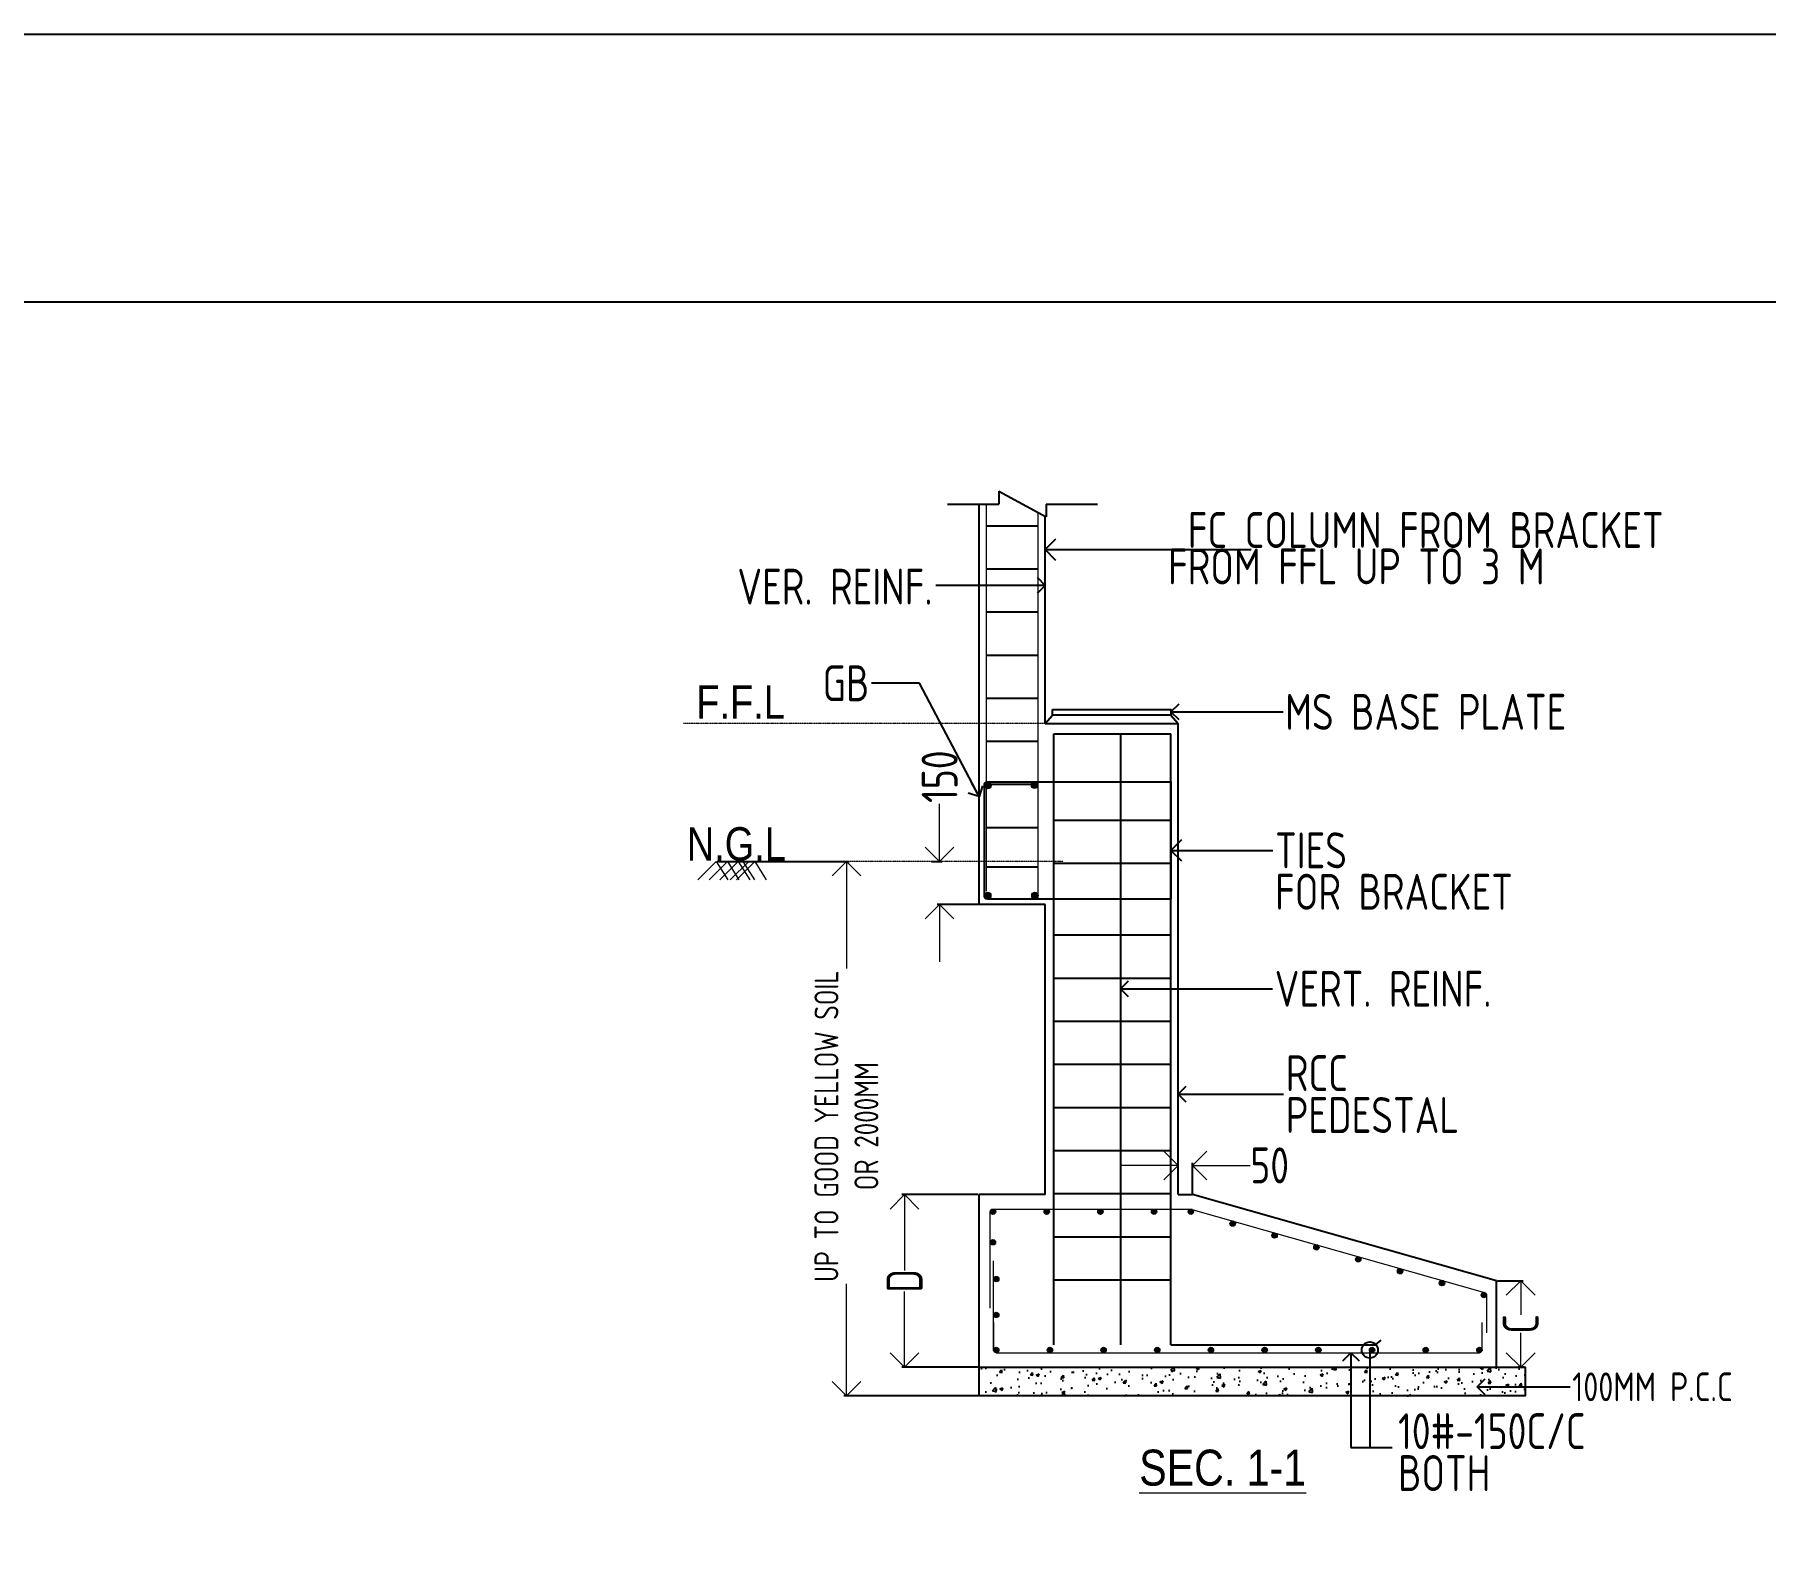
# Model space of a CAD drawing. Header units: millimetres. Extents: x 3470347 to 5996549, y -3470518 to 17149644.
# Drawn here: x 4268668 to 4280713, y 7074931 to 7085440 of the extents above; entities that cross this region are included whole.
import ezdxf
from ezdxf.enums import TextEntityAlignment as Align

# ---------------------------------------------------------------- set-up
doc = ezdxf.new("R2010")
doc.units = ezdxf.units.MM
doc.header["$MEASUREMENT"] = 0
doc.header["$PDMODE"] = 35
doc.header["$PDSIZE"] = -5
doc.linetypes.add('HIDDEN', pattern=[0.375, 0.25, -0.125])
doc.layers.get('0').update_dxf_attribs({"linetype": 'CONTINUOUS', "lineweight": 25})
doc.layers.get('DEFPOINTS').update_dxf_attribs({"linetype": 'CONTINUOUS', "lineweight": 25})
for name, color, linetype, lineweight in [('PV_TEXT_ROMANS', 7, 'CONTINUOUS', 0), ('rDIMension', 1, 'CONTINUOUS', 18), ('rPCC DASH', 9, 'HIDDEN', 15), ('rRCC 1', 3, 'CONTINUOUS', 25), ('rRCC 2', 40, 'CONTINUOUS', 15), ('rREINF 1', 1, 'CONTINUOUS', 25), ('SHEET', 7, 'CONTINUOUS', 15), ('TEXT3', 7, 'CONTINUOUS', 30)]:
    doc.layers.add(name, color=color, linetype=linetype, lineweight=lineweight)
doc.layers.add('S&T_HATCH', color=7, linetype='CONTINUOUS')
doc.styles.add('DIM', font='geniso.shx', dxfattribs={"width": 0.85})
doc.styles.add('J.P', font='ARIALN.TTF')
doc.styles.add('ROMANS', font='', dxfattribs={"width": 0.8})
doc.styles.get('ROMANS').set_extended_font_data('AR CENA')
doc.dimstyles.new('ST-150', dxfattribs={"dimscale": 75, "dimtxt": 3, "dimasz": 2, "dimexe": 0.18, "dimexo": 0.0625, "dimgap": 0.2, "dimtad": 0, "dimdec": 0, "dimlfac": 2, "dimzin": 0, "dimdsep": 46, "dimtxsty": 'DIM', "dimblk": 'OPEN90', "dimcen": 0.09, "dimclrd": 256, "dimclrt": 7, "dimadec": 0, "dimazin": 0, "dimtfac": 1, "dimtdec": 0, "dimtofl": 0, "dimtmove": 0, "dimatfit": 3, "dimldrblk": 'OPEN90', "dimfxl": 1, "dimtolj": 1, "dimtzin": 0, "dimlwd": -1, "dimarcsym": 0})
doc.dimstyles.new('ST-50', dxfattribs={"dimscale": 100, "dimtxt": 2.5, "dimasz": 2, "dimexe": 0.18, "dimexo": 0.0625, "dimgap": 0.2, "dimtad": 0, "dimdec": 0, "dimlfac": 0.5, "dimzin": 0, "dimdsep": 46, "dimtxsty": 'DIM', "dimblk": 'OPEN90', "dimcen": 0.09, "dimclrd": 256, "dimclrt": 7, "dimadec": 0, "dimazin": 0, "dimtfac": 1, "dimtdec": 0, "dimtofl": 0, "dimtmove": 0, "dimatfit": 3, "dimldrblk": 'OPEN90', "dimfxl": 1, "dimtolj": 1, "dimtzin": 0, "dimlwd": -1, "dimarcsym": 0})

# ---------------------------------------------------------------- blocks, each defined once
blk = doc.blocks.new('_Open90')
at = {"color": 0, "linetype": 'ByBlock', "lineweight": -2}
for p, q in [((0, 0), (-1, 0)), ((-0.5, 0.5), (0, 0)), ((0, 0), (-0.5, -0.5))]:
    blk.add_line(p, q, dxfattribs=at)
blk = doc.blocks.new('*D209')
at = {"layer": 'DEFPOINTS', "color": 0}
for p in [(4273411.999202084, 7079684.863512875), (4274317.515984396, 7079684.863512875), (4275241.09829006, 7075965.501295066)]:
    blk.add_point(p, dxfattribs=at)
at = {"layer": 'rDIMension', "color": 0, "lineweight": -2}
for p, q in [((4273418.249202084, 7079684.863512875), (4274335.515984396, 7079684.863512875)), ((4275234.84829006, 7075965.501295066), (4274299.515984396, 7075965.501295066))]:
    blk.add_line(p, q, dxfattribs=at)
at = {"layer": 'rDIMension'}
for p, q in [((4274317.515984396, 7079484.863512875), (4274317.515984396, 7078938.589959422)), ((4274317.515984396, 7076165.501295066), (4274317.515984396, 7076745.245859422))]:
    blk.add_line(p, q, dxfattribs=at)
at = {"layer": 'rDIMension', "xscale": 200, "yscale": 200, "zscale": 200}
for p, rotation in [((4274317.515984396, 7079684.863512875), 90), ((4274317.515984396, 7075965.501295066), 270)]:
    blk.add_blockref('_Open90', p, dxfattribs=dict(at, rotation=rotation))
at = {"layer": 'rDIMension', "color": 7, "insert": (4274317.515984396, 7077841.917909422), "char_height": 250, "attachment_point": 5, "rotation": 90, "style": 'DIM'}
blk.add_mtext('\\A1;{\\H0.66667x;UP TO GOOD YELLOW SOIL\\POR 2000MM}', dxfattribs=at)
blk = doc.blocks.new('*D210')
at = {"layer": 'DEFPOINTS', "color": 0}
for p in [(4274903.666049158, 7079684.863512875), (4274965.945671493, 7079384.863512874), (4275241.09829006, 7079384.863512874)]:
    blk.add_point(p, dxfattribs=at)
at = {"layer": 'rDIMension'}
for p, q in [((4274965.945671493, 7079884.863512875), (4274965.945671493, 7080084.863512875)), ((4274965.945671493, 7079184.863512874), (4274965.945671493, 7078984.863512874))]:
    blk.add_line(p, q, dxfattribs=at)
at = {"layer": 'rDIMension', "color": 0, "lineweight": -2}
for p, q in [((4274909.916049158, 7079684.863512875), (4274983.945671493, 7079684.863512875)), ((4275234.84829006, 7079384.863512874), (4274947.945671493, 7079384.863512874))]:
    blk.add_line(p, q, dxfattribs=at)
at = {"layer": 'rDIMension', "xscale": 200, "yscale": 200, "zscale": 200}
for p, rotation in [((4274965.945671493, 7079684.863512875), 270), ((4274965.945671493, 7079384.863512874), 90)]:
    blk.add_blockref('_Open90', p, dxfattribs=dict(at, rotation=rotation))
at = {"layer": 'rDIMension', "color": 7, "insert": (4274965.945671493, 7080274.947174292), "char_height": 250, "attachment_point": 5, "rotation": 90, "style": 'DIM'}
blk.add_mtext('\\A1;150', dxfattribs=at)
blk = doc.blocks.new('*D211')
at = {"layer": 'DEFPOINTS', "color": 0}
for p in [(4278841.09829006, 7076765.501295066), (4279009.781378175, 7076765.501295066), (4279041.09829006, 7076165.501295066)]:
    blk.add_point(p, dxfattribs=at)
at = {"layer": 'rDIMension', "color": 0, "lineweight": -2}
for p, q in [((4278847.34829006, 7076765.501295066), (4279027.781378175, 7076765.501295066)), ((4279034.84829006, 7076165.501295066), (4278991.781378175, 7076165.501295066))]:
    blk.add_line(p, q, dxfattribs=at)
at = {"layer": 'rDIMension'}
for p, q in [((4279009.781378175, 7076565.501295066), (4279009.781378175, 7076528.001295066)), ((4279009.781378175, 7076365.501295066), (4279009.781378175, 7076403.001295066))]:
    blk.add_line(p, q, dxfattribs=at)
at = {"layer": 'rDIMension', "xscale": 200, "yscale": 200, "zscale": 200}
for p, rotation in [((4279009.781378175, 7076765.501295066), 90), ((4279009.781378175, 7076165.501295066), 270)]:
    blk.add_blockref('_Open90', p, dxfattribs=dict(at, rotation=rotation))
at = {"layer": 'rDIMension', "color": 7, "insert": (4279009.781378175, 7076465.501295066), "char_height": 250, "attachment_point": 5, "rotation": 90, "style": 'DIM'}
blk.add_mtext('\\A1;C', dxfattribs=at)
blk = doc.blocks.new('*D212')
at = {"layer": 'DEFPOINTS', "color": 0}
for p in [(4274721.890774632, 7077365.501295066), (4275241.09829006, 7077365.501295066), (4275241.09829006, 7076165.501295066)]:
    blk.add_point(p, dxfattribs=at)
at = {"layer": 'rDIMension', "color": 0, "lineweight": -2}
for p, q in [((4275234.84829006, 7077365.501295066), (4274703.890774632, 7077365.501295066)), ((4275234.84829006, 7076165.501295066), (4274703.890774632, 7076165.501295066))]:
    blk.add_line(p, q, dxfattribs=at)
at = {"layer": 'rDIMension'}
for p, q in [((4274721.890774632, 7077165.501295066), (4274721.890774632, 7076838.626295066)), ((4274721.890774632, 7076365.501295066), (4274721.890774632, 7076692.376295066))]:
    blk.add_line(p, q, dxfattribs=at)
at = {"layer": 'rDIMension', "xscale": 200, "yscale": 200, "zscale": 200}
for p, rotation in [((4274721.890774632, 7077365.501295066), 90), ((4274721.890774632, 7076165.501295066), 270)]:
    blk.add_blockref('_Open90', p, dxfattribs=dict(at, rotation=rotation))
at = {"layer": 'rDIMension', "color": 7, "insert": (4274721.890774632, 7076765.501295066), "char_height": 250, "attachment_point": 5, "rotation": 90, "style": 'DIM'}
blk.add_mtext('\\A1;D', dxfattribs=at)
blk = doc.blocks.new('*D215')
at = {"layer": 'DEFPOINTS', "color": 0}
for p in [(4276726.09829006, 7077569.311266204), (4276626.09829006, 7077365.501295071), (4276726.09829006, 7077365.501295071)]:
    blk.add_point(p, dxfattribs=at)
at = {"layer": 'rDIMension'}
for p, q in [((4276426.09829006, 7077569.311266204), (4276226.09829006, 7077569.311266204)), ((4276926.09829006, 7077569.311266204), (4277126.09829006, 7077569.311266204))]:
    blk.add_line(p, q, dxfattribs=at)
at = {"layer": 'rDIMension', "color": 0, "lineweight": -2}
for p, q in [((4276626.09829006, 7077371.751295071), (4276626.09829006, 7077587.311266204)), ((4276726.09829006, 7077371.751295071), (4276726.09829006, 7077587.311266204))]:
    blk.add_line(p, q, dxfattribs=at)
at = {"layer": 'rDIMension', "xscale": 200, "yscale": 200, "zscale": 200}
blk.add_blockref('_Open90', (4276626.09829006, 7077569.311266204), dxfattribs=at)
at = {"layer": 'rDIMension', "xscale": 200, "yscale": 200, "zscale": 200, "rotation": 180}
blk.add_blockref('_Open90', (4276726.09829006, 7077569.311266204), dxfattribs=at)
at = {"layer": 'rDIMension', "color": 7, "insert": (4277263.056951477, 7077569.311266204), "char_height": 250, "attachment_point": 5, "style": 'DIM'}
blk.add_mtext('\\A1;50', dxfattribs=at)

msp = doc.modelspace()

# ---------------------------------------------------------------- hatches: boundary and pattern name
at = {"layer": 'rRCC 2'}
h = msp.add_hatch(color=256, dxfattribs=at)
h.dxf.hatch_style = 1
h.paths.add_polyline_path([(4275279.658469589, 7080212.135369164, -1), (4275324.843219625, 7080212.048894053, -1)])
h = msp.add_hatch(color=256, dxfattribs=at)
h.dxf.hatch_style = 1
h.paths.add_polyline_path([(4275604.298593882, 7080215.049530122, -1), (4275649.483343916, 7080214.963055013, -1)])
h = msp.add_hatch(color=256, dxfattribs=at)
h.dxf.hatch_style = 1
h.paths.add_polyline_path([(4275278.208509328, 7079447.929867784, -1), (4275323.393259363, 7079447.843392673, -1)])
h = msp.add_hatch(color=256, dxfattribs=at)
h.dxf.hatch_style = 1
h.paths.add_polyline_path([(4275606.726055446, 7079447.37034888, -1), (4275651.910805481, 7079447.283873769, -1)])
h = msp.add_hatch(color=256, dxfattribs=at)
h.dxf.hatch_style = 1
edge = h.paths.add_edge_path()
edge.add_arc((4275337.463595628, 7077246.800515126), 18.70077993899758, 0, 360)
h = msp.add_hatch(color=256, dxfattribs=at)
h.dxf.hatch_style = 1
edge = h.paths.add_edge_path()
edge.add_arc((4275711.08564453, 7077246.800515126), 18.70077993899758, 0, 360)
h = msp.add_hatch(color=256, dxfattribs=at)
h.dxf.hatch_style = 1
edge = h.paths.add_edge_path()
edge.add_arc((4276084.707693432, 7077246.800515126), 18.70077993899758, 0, 360)
h = msp.add_hatch(color=256, dxfattribs=at)
h.dxf.hatch_style = 1
edge = h.paths.add_edge_path()
edge.add_arc((4276458.329742335, 7077246.800515126), 18.70077993899758, 0, 360)
h = msp.add_hatch(color=256, dxfattribs=at)
h.dxf.hatch_style = 1
edge = h.paths.add_edge_path()
edge.add_arc((4276714.056279004, 7077246.800515126), 18.70077993899758, 0, 360)
h = msp.add_hatch(color=256, dxfattribs=at)
h.dxf.hatch_style = 1
edge = h.paths.add_edge_path()
edge.add_arc((4277005.386538404, 7077163.966900625), 18.70077993899758, 0, 360)
h = msp.add_hatch(color=256, dxfattribs=at)
h.dxf.hatch_style = 1
edge = h.paths.add_edge_path()
edge.add_arc((4275337.203110292, 7077034.205207355), 18.70077993899758, 0, 360)
h = msp.add_hatch(color=256, dxfattribs=at)
h.dxf.hatch_style = 1
edge = h.paths.add_edge_path()
edge.add_arc((4277296.716797804, 7077081.133286124), 18.70077993899758, 0, 360)
h = msp.add_hatch(color=256, dxfattribs=at)
h.dxf.hatch_style = 1
edge = h.paths.add_edge_path()
edge.add_arc((4277588.047057204, 7076998.299671622), 18.70077993899758, 0, 360)
h = msp.add_hatch(color=256, dxfattribs=at)
h.dxf.hatch_style = 1
edge = h.paths.add_edge_path()
edge.add_arc((4277879.377316603, 7076915.46605712), 18.70077993899758, 0, 360)
h = msp.add_hatch(color=256, dxfattribs=at)
h.dxf.hatch_style = 1
edge = h.paths.add_edge_path()
edge.add_arc((4275359.799069999, 7076777.457440931), 18.70077993899758, 0, 360)
h = msp.add_hatch(color=256, dxfattribs=at)
h.dxf.hatch_style = 1
edge = h.paths.add_edge_path()
edge.add_arc((4278170.707576003, 7076832.632442618), 18.70077993899758, 0, 360)
h = msp.add_hatch(color=256, dxfattribs=at)
h.dxf.hatch_style = 1
edge = h.paths.add_edge_path()
edge.add_arc((4278462.037835403, 7076749.798828117), 18.70077993899758, 0, 360)
h = msp.add_hatch(color=256, dxfattribs=at)
h.dxf.hatch_style = 1
edge = h.paths.add_edge_path()
edge.add_arc((4278753.368094804, 7076666.965213615), 18.70077993899758, 0, 360)
h = msp.add_hatch(color=256, dxfattribs=at)
h.dxf.hatch_style = 1
edge = h.paths.add_edge_path()
edge.add_arc((4275359.799069999, 7076528.35737713), 18.70077993899758, 0, 360)
h = msp.add_hatch(color=256, dxfattribs=at)
h.dxf.hatch_style = 1
edge = h.paths.add_edge_path()
edge.add_arc((4275359.799069999, 7076284.202075006), 18.70077993899758, 0, 360)
h = msp.add_hatch(color=256, dxfattribs=at)
h.dxf.hatch_style = 1
edge = h.paths.add_edge_path()
edge.add_arc((4275733.421118902, 7076284.202075006), 18.70077993899758, 0, 360)
h = msp.add_hatch(color=256, dxfattribs=at)
h.dxf.hatch_style = 1
edge = h.paths.add_edge_path()
edge.add_arc((4276107.043167803, 7076284.202075006), 18.70077993899758, 0, 360)
h = msp.add_hatch(color=256, dxfattribs=at)
h.dxf.hatch_style = 1
edge = h.paths.add_edge_path()
edge.add_arc((4276480.665216707, 7076284.202075006), 18.70077993899758, 0, 360)
h = msp.add_hatch(color=256, dxfattribs=at)
h.dxf.hatch_style = 1
edge = h.paths.add_edge_path()
edge.add_arc((4276854.287265609, 7076284.202075006), 18.70077993899758, 0, 360)
h = msp.add_hatch(color=256, dxfattribs=at)
h.dxf.hatch_style = 1
edge = h.paths.add_edge_path()
edge.add_arc((4277227.909314511, 7076284.202075005), 18.70077993899758, 0, 360)
h = msp.add_hatch(color=256, dxfattribs=at)
h.dxf.hatch_style = 1
edge = h.paths.add_edge_path()
edge.add_arc((4277601.531363414, 7076284.202075005), 18.70077993899758, 0, 360)
h = msp.add_hatch(color=256, dxfattribs=at)
h.dxf.hatch_style = 1
edge = h.paths.add_edge_path()
edge.add_arc((4277975.153412316, 7076284.202075005), 18.70077993899758, 0, 360)
h = msp.add_hatch(color=256, dxfattribs=at)
h.dxf.hatch_style = 1
edge = h.paths.add_edge_path()
edge.add_arc((4278348.775461219, 7076284.202075005), 18.70077993899758, 0, 360)
h = msp.add_hatch(color=256, dxfattribs=at)
h.dxf.hatch_style = 1
edge = h.paths.add_edge_path()
edge.add_arc((4278722.397510121, 7076284.202075005), 18.70077993899758, 0, 360)
h = msp.add_hatch(color=256, dxfattribs=at)
h.dxf.hatch_style = 1
edge = h.paths.add_edge_path()
edge.add_arc((4278722.397510121, 7076284.202075005), 18.70077993899758, 0, 360)
at = {"layer": 'S&T_HATCH', "linetype": 'ByBlock', "transparency": 33554559}
h = msp.add_hatch(dxfattribs=at)
h.set_pattern_fill('AR-CONC', color=256, scale=30)
h.set_pattern_definition([(49.99999999999999, (1893798.426123145, 9108129.865197847), (215.178054780226, -18.82564049477853), [22.5, -247.5]), (355, (1893798.426123145, 9108129.865197847), (-41.6254000839, 225.6576401100035), [18, -198]), (100.45144446, (1893816.357627444, 9108128.296394646), (173.5526540181336, 206.8319972905888), [19.12205759999988, -210.3426335999991]), (46.18420000000001, (1893798.426123145, 9108189.865197847), (320.1723992014717, -49.65578423792296), [33.75, -371.25]), (96.63563549, (1893825.107146644, 9108185.727205748), (280.3985837022685, 292.2355802323651), [28.6831026, -315.5141279999999]), (351.1841639899999, (1893798.426123145, 9108189.865197847), (280.3985835164319, 292.2355800809971), [27, -297.0000003]), (21, (1893828.426123145, 9108174.865197847), (179.0721156355385, -120.7856671996016), [22.5, -247.5]), (326.0000000000001, (1893828.426123145, 9108174.865197847), (72.99459957647451, 217.5450135140559), [18, -198]), (71.45144474, (1893843.348799345, 9108164.799725648), (252.0667130189913, 96.75934584190615), [19.122057, -210.3426336]), (37.50000000000001, (1893798.426123145, 9108129.865197847), (3.647956595187201, 99.86815614939344), [0, -195.6, 0, -201, 0, -198.75]), (7.499999999999999, (1893798.426123145, 9108129.865197847), (78.92086123264458, 118.3235135647081), [0, -114.6, 0, -191.1, 0, -75.75]), (327.5, (1893731.526123145, 9108129.865197847), (160.1467308517227, -6.766461520313927), [0, -75, 0, -234, 0, -310.5]), (317.5, (1893701.526123145, 9108129.865197847), (174.9558508027159, 30.03149469969532), [0, -97.5, 0, -155.4, 0, -220.5])])
h.paths.add_polyline_path([(4279041.09829006, 7076165.501295066), (4275241.09829006, 7076165.501295066), (4275241.09829006, 7075965.501295066), (4279041.09829006, 7075965.501295066)])

# ---------------------------------------------------------------- linework, layer by layer
at = {"color": 192, "lineweight": 25, "elevation": -6.651888002746348e-07}
msp.add_lwpolyline([(4235738.635155628, 7016156.841838282), (4333724.362778393, 7016156.841838282), (4333724.362778393, 7085439.750240982), (4235738.635155628, 7085439.750240982)], close=True, dxfattribs=at)
at = {"color": 3, "linetype": 'ByBlock'}
msp.add_lwpolyline([(4275241.09829006, 7075965.501295066), (4275241.09829006, 7077365.501295066)], dxfattribs=at)
at = {"layer": 'rPCC DASH'}
for p, q in [((4275826.098290062, 7080644.863512875), (4273182.900543395, 7080644.863512875)), ((4275826.098290062, 7079684.863512875), (4273555.664095959, 7079684.863512875))]:
    msp.add_line(p, q, dxfattribs=at)
at = {"layer": 'rRCC 1'}
for p, q in [((4275377.399356853, 7082262.555120016), (4275708.291717857, 7082082.409482342)), ((4275377.399356853, 7082262.555120016), (4275377.399356853, 7082172.482301179)), ((4275020.345537352, 7082172.482301179), (4275377.399356853, 7082172.482301179)), ((4275241.09829006, 7079384.863512875), (4275241.09829006, 7082172.482301179)), ((4275701.09829006, 7080644.863512875), (4275701.09829006, 7082086.325754793)), ((4275708.291717857, 7082172.482301179), (4276065.345537358, 7082172.482301179)), ((4275708.291717857, 7082172.482301179), (4275708.291717857, 7082082.409482342)), ((4275701.09829006, 7080644.863512875), (4276626.098290062, 7080644.863512875)), ((4276626.098290062, 7077365.501295066), (4276626.098290062, 7080644.863512875)), ((4275241.09829006, 7079384.863512875), (4275241.09829006, 7079684.863512875)), ((4275701.09829006, 7077365.501295066), (4275701.09829006, 7079384.863512875)), ((4275701.09829006, 7077365.501295066), (4275241.09829006, 7077365.501295066)), ((4276626.098290062, 7077365.501295066), (4276726.098290062, 7077365.501295066)), ((4278841.09829006, 7076765.501295066), (4276726.098290062, 7077365.501295066)), ((4278841.09829006, 7076165.501295066), (4278841.09829006, 7076765.501295066))]:
    msp.add_line(p, q, dxfattribs=at)
at = {"layer": 'rRCC 1', "color": 2}
for p, q in [((4275291.09829006, 7082021.443908367), (4275651.09829006, 7082021.443908367)), ((4275291.09829006, 7081721.443908367), (4275651.09829006, 7081721.443908367)), ((4275291.09829006, 7081421.443908367), (4275651.09829006, 7081421.443908367)), ((4275291.09829006, 7081121.443908367), (4275651.09829006, 7081121.443908367)), ((4275291.09829006, 7080821.443908367), (4275651.09829006, 7080821.443908367)), ((4275291.09829006, 7080521.443908367), (4275651.09829006, 7080521.443908367)), ((4275761.791321054, 7076319.376061087), (4275761.791321054, 7080572.873174941)), ((4275761.791321054, 7080572.873174941), (4276576.098290062, 7080572.873174941)), ((4275761.791321054, 7076319.376061087), (4275761.791321054, 7080572.873174941)), ((4276226.098290062, 7076319.376061087), (4276226.098290062, 7080572.873174941)), ((4276226.098290063, 7076319.376061087), (4276226.098290063, 7080572.873174941)), ((4276576.098290062, 7076319.376061087), (4276576.098290062, 7080572.873174941)), ((4275291.09829006, 7080221.443908367), (4275651.098290061, 7080221.443908367)), ((4275291.09829006, 7079921.443908367), (4275651.09829006, 7079921.443908367)), ((4275761.791321054, 7079972.873174941), (4276576.098290062, 7079972.873174941)), ((4275761.791321054, 7079672.873174941), (4276576.098290062, 7079672.873174941)), ((4275291.09829006, 7079647.832234249), (4275651.09829006, 7079647.832234249)), ((4275299.156603587, 7079423.606328955), (4276576.098290062, 7079422.610793523)), ((4275761.791321054, 7079172.873174941), (4276576.098290062, 7079172.873174941)), ((4275761.791321054, 7078872.873174941), (4276576.098290062, 7078872.873174941)), ((4275761.791321054, 7078572.873174941), (4276576.098290062, 7078572.873174941)), ((4275761.791321054, 7078272.873174941), (4276576.098290062, 7078272.873174941)), ((4275761.791321054, 7077972.873174941), (4276576.098290062, 7077972.873174941)), ((4275761.791321054, 7077672.873174941), (4276576.098290062, 7077672.873174941)), ((4275761.791321054, 7077372.873174941), (4276576.098290062, 7077372.873174941)), ((4275761.791321054, 7077072.873174941), (4276576.098290062, 7077072.873174941)), ((4275761.791321054, 7076772.873174941), (4276576.098290062, 7076772.873174941)), ((4276576.098290062, 7076319.376061087), (4277999.258290049, 7076319.376061087)), ((4277999.258290049, 7076319.376061087), (4278039.379056111, 7076353.376645077))]:
    msp.add_line(p, q, dxfattribs=at)
at = {"layer": 'rRCC 1', "color": 0}
for p, q in [((4275701.09829006, 7080644.863512875), (4275751.09829006, 7080702.445792574)), ((4276576.098290062, 7080702.445792574), (4276626.098290062, 7080644.863512875))]:
    msp.add_line(p, q, dxfattribs=at)
msp.add_lwpolyline([(4275751.09829006, 7080743.278268624), (4276576.098290062, 7080743.278268624), (4276576.098290062, 7080702.445792574), (4275751.09829006, 7080702.445792574)], close=True, dxfattribs=at)
at = {"layer": 'rRCC 1'}
for points in [[(4275701.09829006, 7079384.863512875), (4275241.09829006, 7079384.863512875), (4275241.09829006, 7080284.863512875)], [(4275826.098290062, 7079423.237662623), (4275826.098290062, 7079423.214650303)]]:
    msp.add_lwpolyline(points, dxfattribs=at)
at = {"layer": 'rRCC 1', "color": 2}
msp.add_lwpolyline([(4275297.223916908, 7080238.453526447), (4276576.098290062, 7080238.453526447), (4276576.098290062, 7079422.610793523), (4275297.208324416, 7079423.607847881, -0.4139852340272943), (4275277.223916908, 7079443.607841803), (4275277.223916908, 7080218.453526447, -0.414213562373095)], format="xyb", close=True, dxfattribs=at)
at = {"layer": 'rRCC 1'}
msp.add_lwpolyline([(4275241.09829006, 7076165.501295066), (4279041.09829006, 7076165.501295066), (4279041.09829006, 7075965.501295066), (4275241.09829006, 7075965.501295066)], close=True, dxfattribs=at)
at = {"layer": 'rRCC 2'}
for p, q in [((4275291.09829006, 7079478.025019059), (4275291.09829006, 7082172.482301179)), ((4275651.09829006, 7079478.025019059), (4275651.09829006, 7082113.546938915)), ((4275651.098290061, 7079423.331946481), (4275651.09829006, 7082113.546938915)), ((4273411.999202084, 7079684.863512875), (4273284.119887935, 7079556.806627782)), ((4273489.092398942, 7079684.863512875), (4273361.213084793, 7079556.806627782)), ((4273411.999202084, 7079684.863512875), (4273491.809269315, 7079556.806627782)), ((4273564.937563475, 7079684.863512875), (4273437.058249325, 7079556.806627782)), ((4273489.092398942, 7079684.863512875), (4273568.902466172, 7079556.806627782)), ((4273637.171434468, 7079684.863512875), (4273509.292120319, 7079556.806627782)), ((4273679.320814835, 7079684.863512875), (4273551.441500686, 7079556.806627782)), ((4273564.937563475, 7079684.863512875), (4273644.747630704, 7079556.806627782)), ((4273597.157086641, 7079684.863512875), (4273676.96715387, 7079556.806627782)), ((4273679.320814835, 7079684.863512875), (4273759.130882066, 7079556.806627782))]:
    msp.add_line(p, q, dxfattribs=at)
msp.add_lwpolyline([(4275318.502330353, 7076575.609804654), (4275318.502330353, 7077246.540029792, -0.4142135623443229), (4275337.463595627, 7077265.501295066), (4276709.55083991, 7077265.501295066, -0.06921653228741868), (4276714.725717224, 7077264.781472322), (4278757.886391703, 7076685.161422824, -0.335381499519169), (4278771.672779664, 7076666.919980293), (4278771.672779664, 7076402.61916809)], format="xyb", dxfattribs=at)
for points in [[(4275341.09829006, 7076284.202075006), (4275341.09829006, 7076905.085221792)], [(4275341.09829006, 7076475.501295066), (4275341.09829006, 7076284.202075006)], [(4278741.09829006, 7076284.202075005), (4278741.09829006, 7076475.501295066)], [(4275359.799069999, 7076265.501295066), (4278722.397510121, 7076265.501295066)]]:
    msp.add_lwpolyline(points, dxfattribs=at)
for centre, radius in [((4275302.250844607, 7080212.092131609), 22.59241639155215), ((4275302.250844607, 7080212.092131609), 22.59241639155215), ((4275626.890968898, 7080215.006292567), 22.59241639155215), ((4275626.890968898, 7080215.006292567), 22.59241639155215), ((4275300.800884346, 7079447.886630228), 22.59241639155215), ((4275300.800884346, 7079447.886630228), 22.59241639155215), ((4275629.318430463, 7079447.327111324), 22.59241639155215), ((4275629.318430463, 7079447.327111324), 22.59241639155215), ((4275337.463595628, 7077246.800515126), 18.70077993899758), ((4275337.463595628, 7077246.800515126), 18.70077993899758), ((4275711.08564453, 7077246.800515126), 18.70077993899758), ((4275711.08564453, 7077246.800515126), 18.70077993899758), ((4276084.707693432, 7077246.800515126), 18.70077993899758), ((4276084.707693432, 7077246.800515126), 18.70077993899758), ((4276458.329742335, 7077246.800515126), 18.70077993899758), ((4276458.329742335, 7077246.800515126), 18.70077993899758), ((4276714.056279004, 7077246.800515126), 18.70077993899758), ((4276714.056279004, 7077246.800515126), 18.70077993899758), ((4277005.386538404, 7077163.966900625, -1.085810369181593e-07), 18.70077993899758), ((4277005.386538404, 7077163.966900625, -1.085810369181593e-07), 18.70077993899758), ((4275337.203110292, 7077034.205207355), 18.70077993899758), ((4275337.203110292, 7077034.205207355), 18.70077993899758), ((4277296.716797804, 7077081.133286124, -2.171620738363187e-07), 18.70077993899758), ((4277296.716797804, 7077081.133286124, -2.171620738363187e-07), 18.70077993899758), ((4277588.047057204, 7076998.299671622, -3.25743110754478e-07), 18.70077993899758), ((4277588.047057204, 7076998.299671622, -3.25743110754478e-07), 18.70077993899758), ((4277879.377316603, 7076915.46605712, -4.343241476726374e-07), 18.70077993899758), ((4277879.377316603, 7076915.46605712, -4.343241476726374e-07), 18.70077993899758), ((4275359.799069999, 7076777.457440931), 18.70077993899758), ((4275359.799069999, 7076777.457440931), 18.70077993899758), ((4278170.707576003, 7076832.632442618, -5.429051845907968e-07), 18.70077993899758), ((4278170.707576003, 7076832.632442618, -5.429051845907968e-07), 18.70077993899758), ((4278462.037835403, 7076749.798828117, -6.514862215089561e-07), 18.70077993899758), ((4278462.037835403, 7076749.798828117, -6.514862215089561e-07), 18.70077993899758), ((4278753.368094804, 7076666.965213615, -7.600672584271155e-07), 18.70077993899758), ((4278753.368094804, 7076666.965213615, -7.600672584271155e-07), 18.70077993899758), ((4275359.799069999, 7076528.35737713), 18.70077993899758), ((4275359.799069999, 7076528.35737713), 18.70077993899758), ((4275359.799069999, 7076284.202075006), 18.70077993899758), ((4275359.799069999, 7076284.202075006), 18.70077993899758), ((4275733.421118902, 7076284.202075006), 18.70077993899758), ((4275733.421118902, 7076284.202075006), 18.70077993899758), ((4276107.043167803, 7076284.202075006), 18.70077993899758), ((4276107.043167803, 7076284.202075006), 18.70077993899758), ((4276480.665216707, 7076284.202075006), 18.70077993899758), ((4276480.665216707, 7076284.202075006), 18.70077993899758), ((4276854.287265609, 7076284.202075006), 18.70077993899758), ((4276854.287265609, 7076284.202075006), 18.70077993899758), ((4277227.909314511, 7076284.202075005), 18.70077993899758), ((4277227.909314511, 7076284.202075005), 18.70077993899758), ((4277601.531363414, 7076284.202075005), 18.70077993899758), ((4277601.531363414, 7076284.202075005), 18.70077993899758), ((4277975.153412316, 7076284.202075005), 18.70077993899758), ((4277975.153412316, 7076284.202075005), 18.70077993899758), ((4278348.775461219, 7076284.202075005), 18.70077993899758), ((4278348.775461219, 7076284.202075005), 18.70077993899758), ((4278722.397510121, 7076284.202075005), 18.70077993899758), ((4278722.397510121, 7076284.202075005), 18.70077993899758), ((4278722.397510121, 7076284.202075005), 18.70077993899758), ((4278722.397510121, 7076284.202075005), 18.70077993899758)]:
    msp.add_circle(centre, radius, dxfattribs=at)
at = {"layer": 'SHEET', "color": 220, "lineweight": 25, "elevation": -6.651888002746348e-07}
msp.add_lwpolyline([(4237605.02996652, 7018019.737156271), (4331857.967966025, 7018019.737156271), (4331857.967966025, 7083576.854922984), (4237605.02996652, 7083576.854922984)], close=True, dxfattribs=at)

# ---------------------------------------------------------------- texts
at = {"layer": 'PV_TEXT_ROMANS', "style": 'J.P'}
msp.add_text('%%USEC. 1-1', height=250, rotation=359.9999999999999, dxfattribs=at).set_placement((4276935.918345492, 7075465.621430255), align=Align.MIDDLE)
at = {"layer": 'rDIMension', "color": 7, "style": 'DIM'}
for s, insert, char_height, attachment_point in [('\\A1;VER. REINF. ', (4274916.250591978, 7081597.513172638), 250, 6), ('\\A1;100MM P.C.C', (4279368.854747118, 7076027.891783506), 200, 4)]:
    msp.add_mtext(s, dxfattribs=dict(at, insert=insert, char_height=char_height, attachment_point=attachment_point))
at = {"layer": 'rDIMension', "color": 7, "char_height": 250, "attachment_point": 4, "line_spacing_factor": 0.7, "style": 'DIM'}
for s, insert in [('\\A1;RCC\\PPEDESTAL', (4277375.067286267, 7078065.321239635)), ('\\A1;10#-150C/C\\PBOTH', (4278156.455968933, 7075573.332024304))]:
    msp.add_mtext(s, dxfattribs=dict(at, insert=insert))
at = {"layer": 'rRCC 1', "color": 7, "insert": (4274477.13761146, 7080925.02405706), "char_height": 250, "attachment_point": 6, "style": 'DIM'}
msp.add_mtext('\\A1;GB', dxfattribs=at)
at = {"layer": 'rRCC 2', "color": 7, "char_height": 250, "style": 'DIM'}
for s, insert, attachment_point in [('\\A1;FC COLUMN FROM BRACKET', (4280004.185530636, 7081991.126423353), 6), ('\\A1;FROM FFL UP TO 3 M', (4279176.001229113, 7081738.061895423), 6), ('\\A1;MS BASE PLATE', (4277370.801036654, 7080725.637755164), 4), ('\\A1;TIES ', (4277300.779341556, 7079762.018255407), 4), ('\\A1;FOR BRACKET', (4277300.779341556, 7079473.272725314), 4), ('\\A1;VERT. REINF.', (4277297.879290164, 7078798.382729785), 4)]:
    msp.add_mtext(s, dxfattribs=dict(at, insert=insert, attachment_point=attachment_point))
at = {"layer": 'TEXT3', "style": 'ROMANS', "width": 0.85}
for s, p in [('F.F.L', (4273272.246633248, 7080678.12771596)), ('N.G.L', (4273206.105337268, 7079690.350353162))]:
    msp.add_text(s, height=232.5536011379122, dxfattribs=at).set_placement(p)

# ---------------------------------------------------------------- dimensions: what is measured, and where the dimension line sits
at = {"layer": 'rDIMension'}
dim = msp.add_linear_dim(base=(4274965.945671493, 7079384.863512874), p1=(4274903.666049158, 7079684.863512875), p2=(4275241.09829006, 7079384.863512874), angle=90, dimstyle='ST-50', dxfattribs=at)
dim.commit()
dim.dimension.update_dxf_attribs({"geometry": '*D210', "text_midpoint": (4274965.945671493, 7080274.947174292), "dimtype": 160})
for base, p1, p2, text, picture, middle in [((4274317.515984396, 7079684.863512875), (4275241.09829006, 7075965.501295066), (4273411.999202084, 7079684.863512875), '{\\H0.66667x;UP TO GOOD YELLOW SOIL\\POR 2000MM}', '*D209', (4274317.515984396, 7077841.917909422)), ((4279009.781378175, 7076765.501295066), (4279041.09829006, 7076165.501295066), (4278841.09829006, 7076765.501295066), 'C', '*D211', (4279009.781378175, 7076465.501295066))]:
    dim = msp.add_linear_dim(base=base, p1=p1, p2=p2, angle=90, text=text, dimstyle='ST-50', dxfattribs=at)
    dim.commit()
    dim.dimension.update_dxf_attribs({"geometry": picture, "text_midpoint": middle, "dimtype": 160})
dim = msp.add_linear_dim(base=(4276726.09829006, 7077569.311266204), p1=(4276626.09829006, 7077365.501295071), p2=(4276726.09829006, 7077365.501295071), angle=180, dimstyle='ST-50', dxfattribs=at)
dim.commit()
dim.dimension.update_dxf_attribs({"geometry": '*D215', "text_midpoint": (4277263.056951477, 7077569.311266204)})
dim = msp.add_linear_dim(base=(4274721.890774632, 7077365.501295066), p1=(4275241.09829006, 7076165.501295066), p2=(4275241.09829006, 7077365.501295066), angle=90, text='D', dimstyle='ST-50', dxfattribs=at)
dim.commit()
dim.dimension.update_dxf_attribs({"geometry": '*D212', "text_midpoint": (4274721.890774632, 7076765.501295066)})

# ---------------------------------------------------------------- leaders
at = {"layer": 'rREINF 1'}
msp.add_leader([(4275699.63036344, 7081855.389656715), (4277135.088196763, 7081855.389656715)], dimstyle='ST-150', dxfattribs=at)
for points, override in [([(4275699.922843805, 7081606.236307746), (4274939.798566826, 7081606.236307746)], {"dimasz": 1.5}), ([(4277959.799069999, 7076284.202075006), (4277959.799069999, 7075605.514285748), (4278114.887985698, 7075605.514285748)], {"dimasz": 1.5, "dimldrblk": 'DotBlank'}), ([(4277828.432418207, 7076265.501295067), (4277828.432418207, 7075605.514285748), (4278114.887985698, 7075605.514285748)], {"dimasz": 1.5})]:
    msp.add_leader(points, dimstyle='ST-150', override=override, dxfattribs=at)
at = {"layer": 'rREINF 1', "annotation_type": 0, "has_hookline": 1}
for points, hookline_direction, text_width in [([(4275241.09829006, 7080135.721276389), (4274826.540759066, 7080925.02405706), (4274492.13761146, 7080925.02405706)], 1, 276.25), ([(4276626.098290062, 7078065.321239635), (4277360.067286267, 7078065.321239635)], 0, 1253.75), ([(4278706.401684374, 7076027.891783506), (4279353.854747118, 7076027.891783506)], 0, 1122)]:
    msp.add_leader(points, dimstyle='ST-150', override={"dimasz": 1.5}, dxfattribs=dict(at, hookline_direction=hookline_direction, text_width=text_width))
at = {"layer": 'rREINF 1', "annotation_type": 0, "has_hookline": 1, "hookline_direction": 0, "horizontal_direction": (1, 1.430212185077031e-12, 0)}
for points, text_width in [([(4276576.098290062, 7080725.637755164), (4277355.801036654, 7080725.637755164)], 1976.25), ([(4276224.570913894, 7078798.382729785), (4277282.879290164, 7078798.382729785)], 1530)]:
    msp.add_leader(points, dimstyle='ST-150', override={"dimasz": 1.5}, dxfattribs=dict(at, text_width=text_width))
at = {"layer": 'rREINF 1', "annotation_type": 0, "has_hookline": 1, "hookline_direction": 0, "text_width": 488.5355487179054, "horizontal_direction": (1, 1.430212185077031e-12, 0)}
msp.add_leader([(4276576.165887779, 7079762.018255407), (4277285.779341556, 7079762.018255407)], dimstyle='ST-150', dxfattribs=at)

doc.saveas('drawing.dxf')
